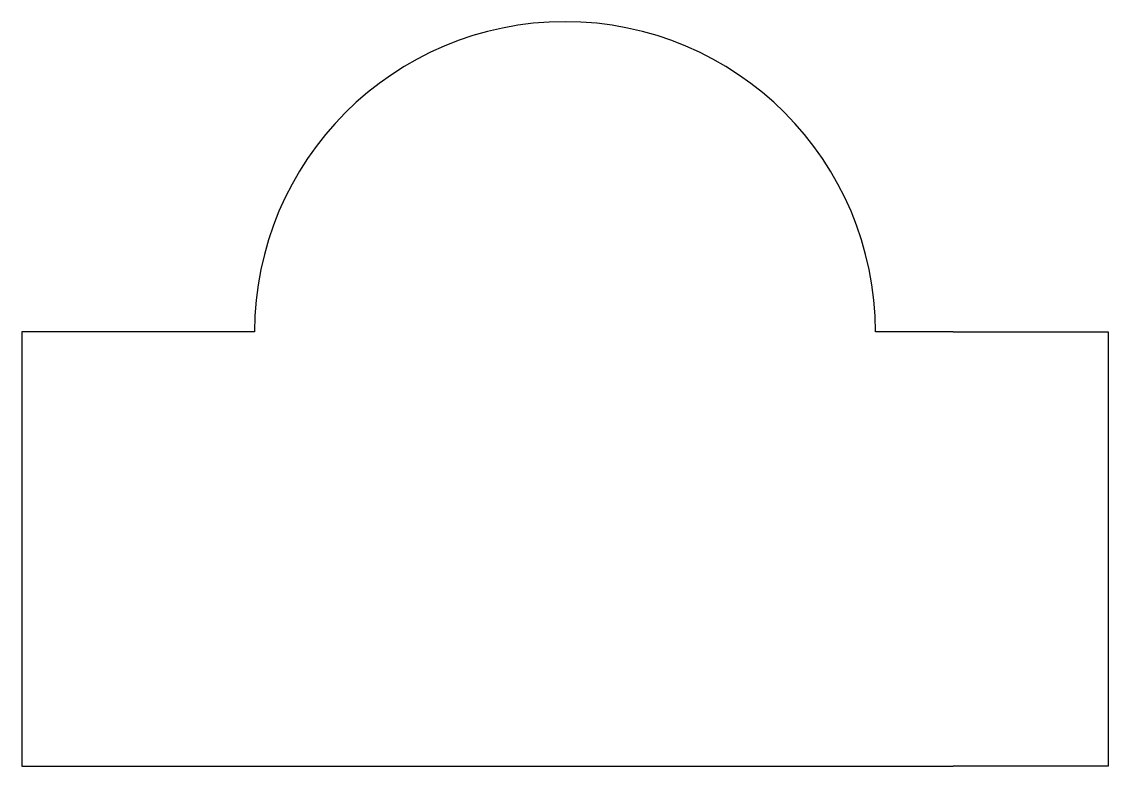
# Model space of a CAD drawing. Header units: millimetres. Extents: x -1 to 6, y 0 to 4.8.
import ezdxf

# ---------------------------------------------------------------- set-up
doc = ezdxf.new("R2010")
doc.units = ezdxf.units.MM
doc.layers.get('0').update_dxf_attribs({"linetype": 'CONTINUOUS'})

msp = doc.modelspace()

# ---------------------------------------------------------------- linework, layer by layer
for p, q in [((-1, 2.8), (-1, 0)), ((0, 2.8), (-1, 2.8)), ((0.5, 2.8), (0, 2.8)), ((5, 2.8), (4.5, 2.8)), ((5, 2.8), (6, 2.8)), ((6, 2.8), (6, 0)), ((-1, 0), (0, 0)), ((0, 0), (5, 0)), ((6, 0), (5, 0))]:
    msp.add_line(p, q)
msp.add_arc((2.5, 2.8), 2, 0, 180)

doc.saveas('drawing.dxf')
